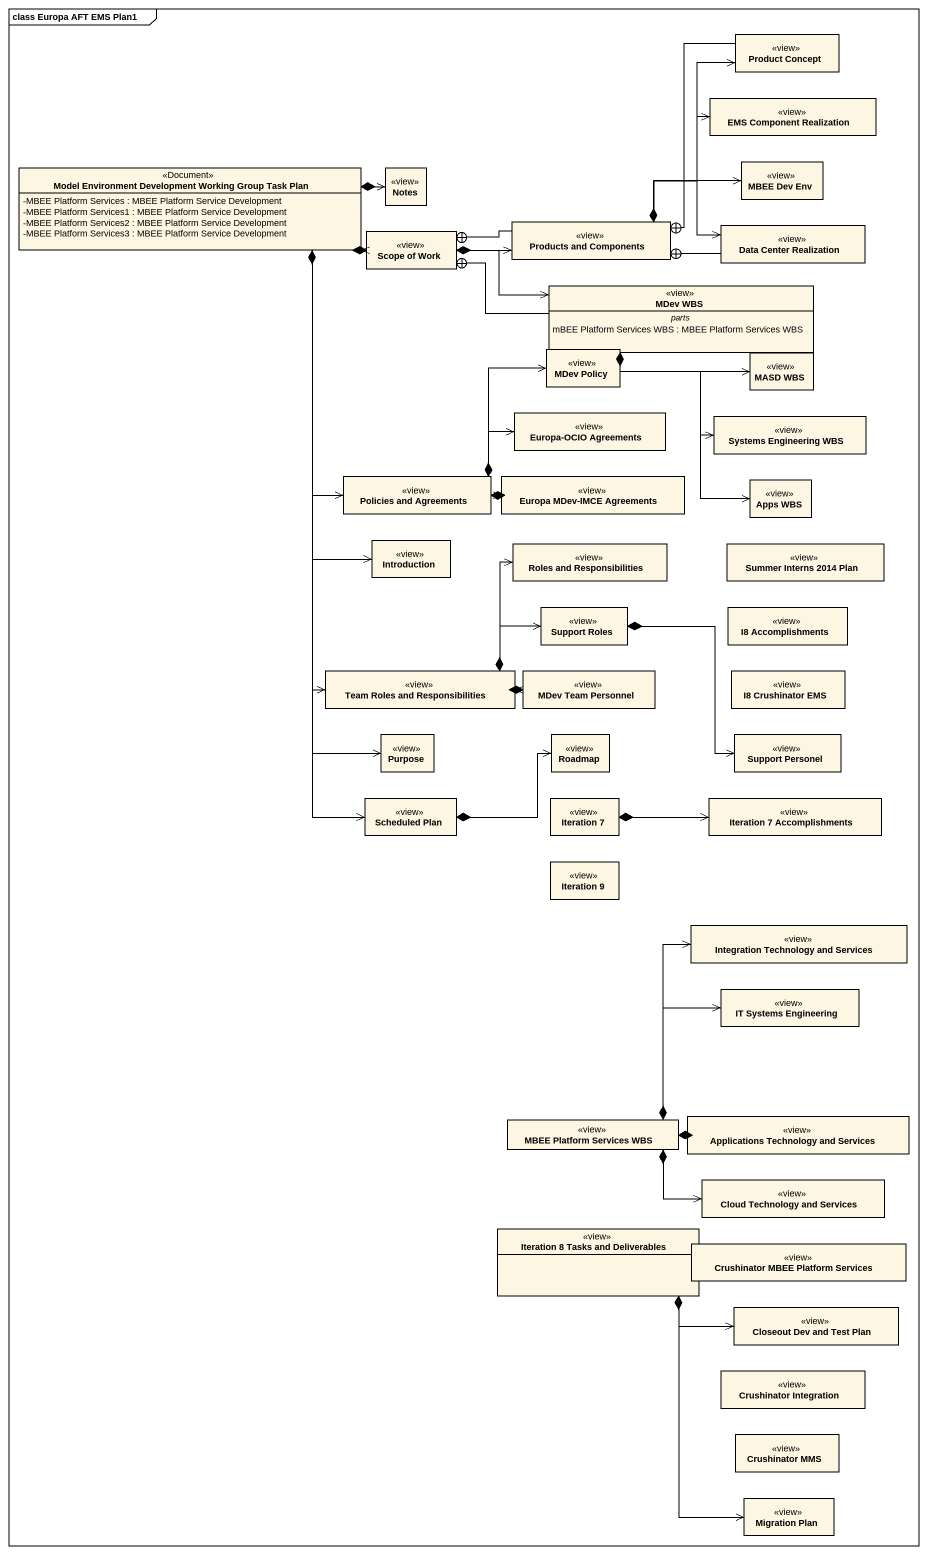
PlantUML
@startuml
mainframe class Europa AFT EMS Plan1
hide circle
hide empty members
skinparam classAttributeIconSize 0
class "Product Concept" as Product_Concept <<view>>
class "EMS Component Realization" as EMS_Component_Realization <<view>>
class "Model Environment Development Working Group Task Plan" as Model_Environment <<Document>> {
  -MBEE Platform Services : MBEE Platform Service Development
  -MBEE Platform Services1 : MBEE Platform Service Development
  -MBEE Platform Services2 : MBEE Platform Service Development
  -MBEE Platform Services3 : MBEE Platform Service Development
}
class Notes <<view>>
class "MBEE Dev Env" as MBEE_Dev_Env <<view>>
class "Scope of Work" as Scope_of_Work <<view>>
class "Products and Components" as Products_and_Components <<view>>
class "Data Center Realization" as Data_Center_Realization <<view>>
class "MDev WBS" as MDev_WBS <<view>> {
  -- parts --
  mBEE Platform Services WBS : MBEE Platform Services WBS
}
class "MDev Policy" as MDev_Policy <<view>>
class "MASD WBS" as MASD_WBS <<view>>
class "Europa-OCIO Agreements" as Europa_OCIO_Agreements <<view>>
class "Systems Engineering WBS" as Systems_Engineering_WBS <<view>>
class "Policies and Agreements" as Policies_and_Agreements <<view>>
class "Europa MDev-IMCE Agreements" as Europa_MDev_IMCE_Agreements <<view>>
class "Apps WBS" as Apps_WBS <<view>>
class Introduction <<view>>
class "Roles and Responsibilities" as Roles_and_Responsibilities <<view>>
class "Summer Interns 2014 Plan" as Summer_Interns_2014_Plan <<view>>
class "Support Roles" as Support_Roles <<view>>
class "I8 Accomplishments" as I8_Accomplishments <<view>>
class "Team Roles and Responsibilities" as Team_Roles_and <<view>>
class "MDev Team Personnel" as MDev_Team_Personnel <<view>>
class "I8 Crushinator EMS" as I8_Crushinator_EMS <<view>>
class Purpose <<view>>
class Roadmap <<view>>
class "Support Personel" as Support_Personel <<view>>
class "Scheduled Plan" as Scheduled_Plan <<view>>
class "Iteration 7" as Iteration_7 <<view>>
class "Iteration 7 Accomplishments" as Iteration_7_Accomplishments <<view>>
class "Iteration 9" as Iteration_9 <<view>>
class "Integration Technology and Services" as Integration_Technology_and <<view>>
class "IT Systems Engineering" as IT_Systems_Engineering <<view>>
class "MBEE Platform Services WBS" as MBEE_Platform_Services_WBS <<view>>
class "Applications Technology and Services" as Applications_Technology_and <<view>>
class "Cloud Technology and Services" as Cloud_Technology_and <<view>>
class "Iteration 8 Tasks and Deliverables" as Iteration_8_Tasks_and <<view>>
class "Crushinator MBEE Platform Services" as Crushinator_MBEE_Platform <<view>>
class "Closeout Dev and Test Plan" as Closeout_Dev_and_Test_Plan <<view>>
class "Crushinator Integration" as Crushinator_Integration <<view>>
class "Crushinator MMS" as Crushinator_MMS <<view>>
class "Migration Plan" as Migration_Plan <<view>>
Product_Concept <--* Products_and_Components
Product_Concept --+ Products_and_Components
EMS_Component_Realization <--* Products_and_Components
Model_Environment *-right-> Notes
Model_Environment <-right-* Scope_of_Work
Model_Environment *--> Policies_and_Agreements
Model_Environment *--> Introduction
Model_Environment *--> Team_Roles_and
Model_Environment *--> Purpose
Model_Environment *--> Scheduled_Plan
MBEE_Dev_Env <-left-* Products_and_Components
Scope_of_Work *-right-> Products_and_Components
Scope_of_Work *-right-> MDev_WBS
Products_and_Components -left-+ Scope_of_Work
Products_and_Components *-right-> Data_Center_Realization
Data_Center_Realization -left-+ Products_and_Components
MDev_WBS -left-+ Scope_of_Work
MDev_Policy <--* Policies_and_Agreements
MASD_WBS <-left-* MDev_WBS
Europa_OCIO_Agreements <-left-* Policies_and_Agreements
Systems_Engineering_WBS <-up-* MDev_WBS
Europa_MDev_IMCE_Agreements <-left-* Policies_and_Agreements
Apps_WBS <-up-* MDev_WBS
Roles_and_Responsibilities <--* Team_Roles_and
Support_Roles <-left-* Team_Roles_and
Support_Roles *--> Support_Personel
Team_Roles_and <-right-* MDev_Team_Personnel
Scheduled_Plan *-right-> Roadmap
Iteration_7 *-right-> Iteration_7_Accomplishments
MBEE_Platform_Services_WBS *-up-> Integration_Technology_and
MBEE_Platform_Services_WBS *-up-> IT_Systems_Engineering
MBEE_Platform_Services_WBS *-right- Applications_Technology_and
MBEE_Platform_Services_WBS *-right-> Cloud_Technology_and
Iteration_8_Tasks_and *-right-> Closeout_Dev_and_Test_Plan
Iteration_8_Tasks_and *--> Migration_Plan
@enduml
